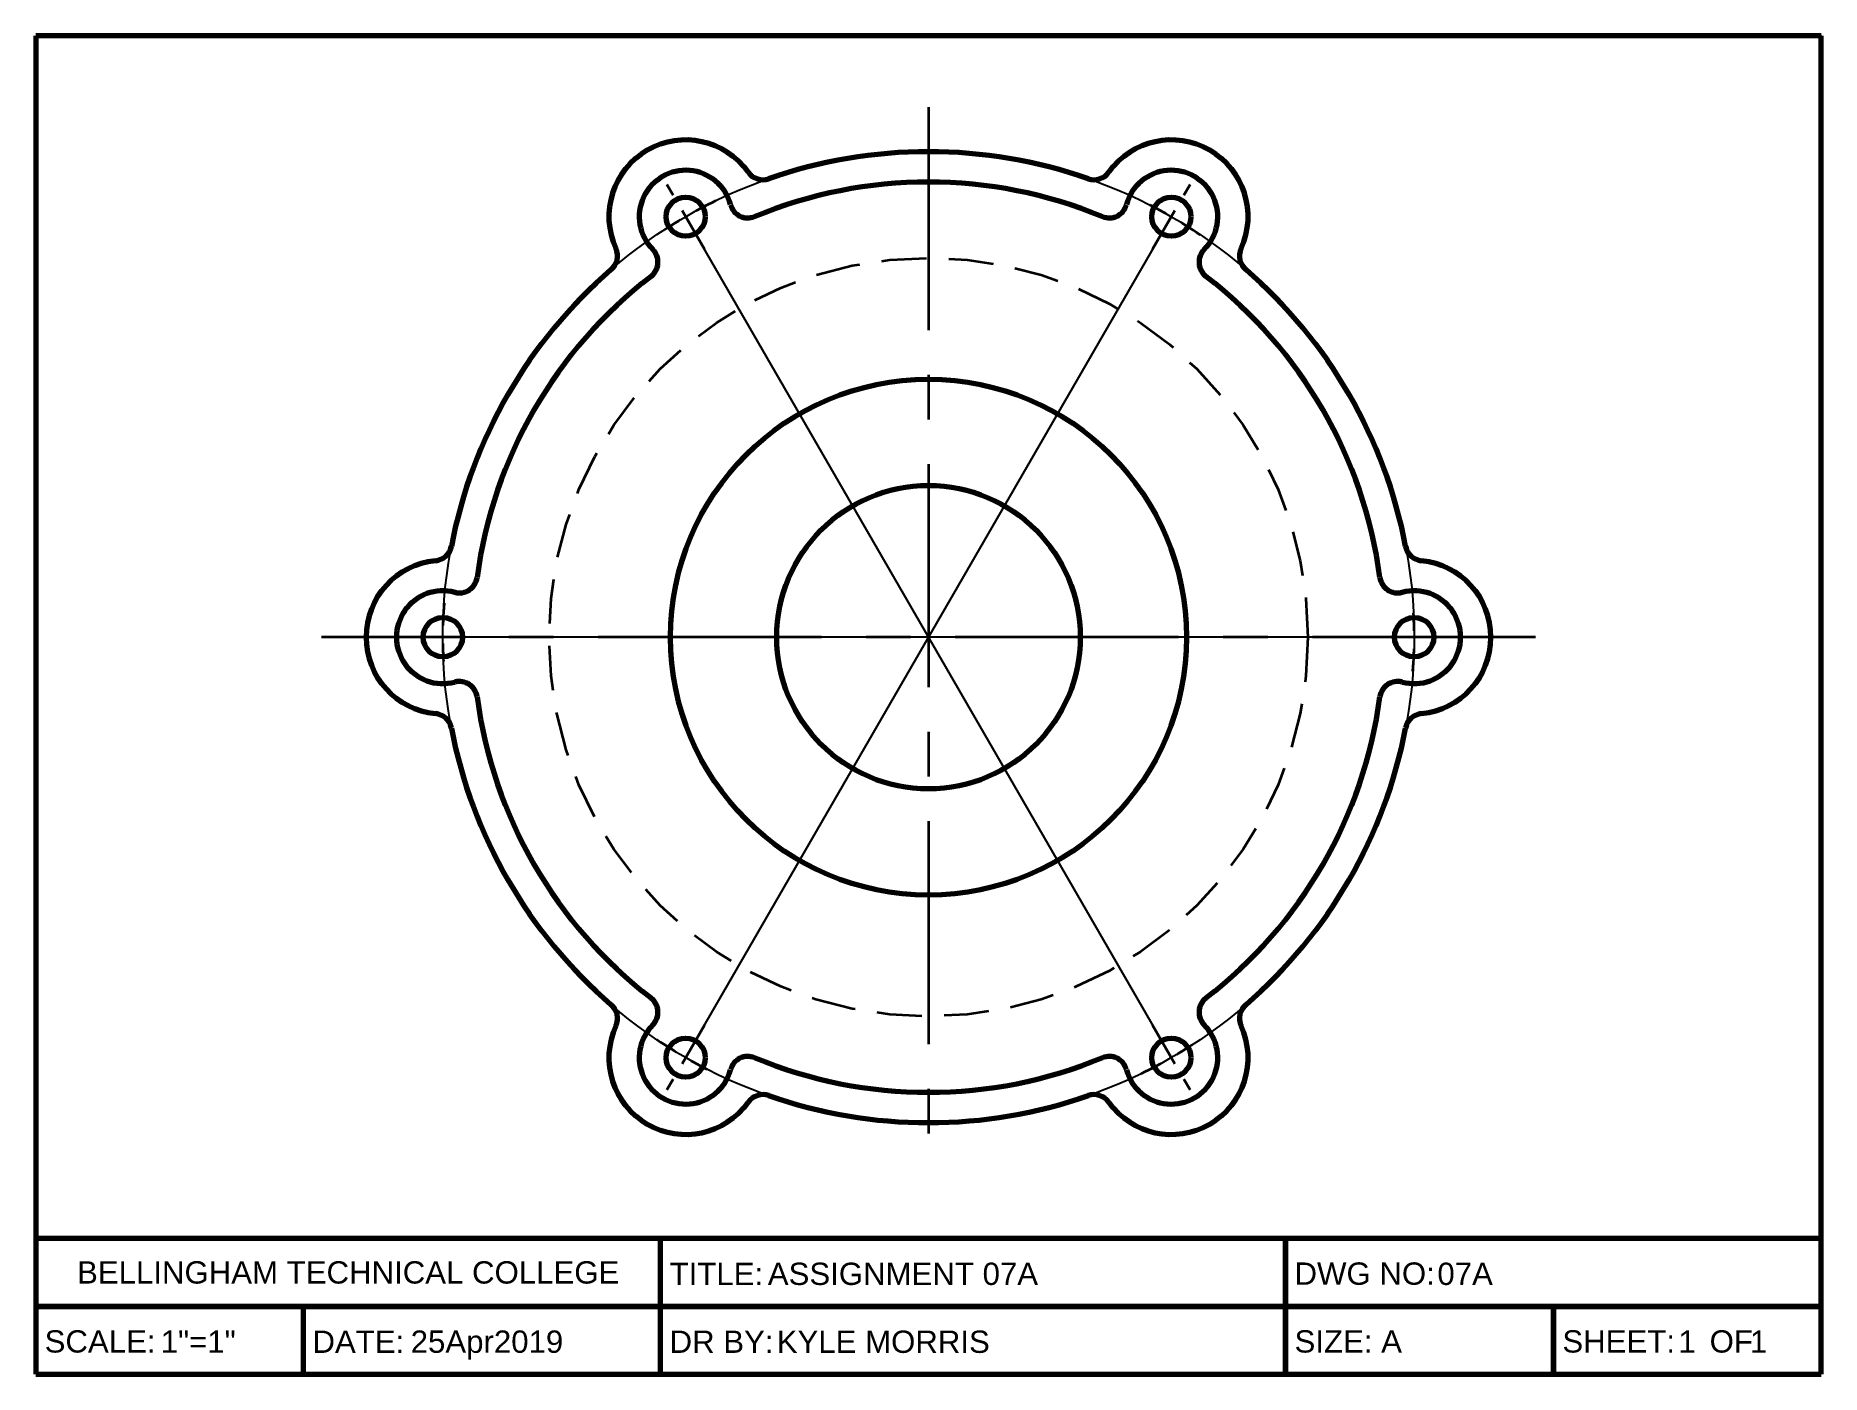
# Model space of a CAD drawing. Header units: inches. Extents: x 0.5 to 10.5, y 0.5 to 8.
import ezdxf
from ezdxf.enums import TextEntityAlignment as Align

# ---------------------------------------------------------------- set-up
doc = ezdxf.new("R2010")
doc.units = ezdxf.units.IN
doc.header["$MEASUREMENT"] = 0
doc.linetypes.add('CENTER', pattern=[2, 1.25, -0.25, 0.25, -0.25])
doc.linetypes.add('HIDDEN', pattern=[0.375, 0.25, -0.125])
for name, color, linetype, lineweight in [('Center', 4, 'CENTER', 35), ('Hidden', 1, 'HIDDEN', 35), ('Object', 7, 'Continuous', 70), ('TitleBox', 7, 'Continuous', 70)]:
    doc.layers.add(name, color=color, linetype=linetype, lineweight=lineweight)
doc.layers.add('Construction', color=253, linetype='Continuous', plot=False)
doc.layers.add('TitleText', color=7, linetype='Continuous')
doc.styles.get("Standard").update_dxf_attribs({"font": 'arial.ttf'})

# ---------------------------------------------------------------- blocks, each defined once
blk = doc.blocks.new('TitleAAlt')
at = {"layer": 'TitleBox'}
for p, q in [((10.5, 8), (0.5, 8)), ((0.5, 8), (0.5, 0.5)), ((10.5, 0.5), (10.5, 8)), ((10.5, 1.26), (0.5, 1.26)), ((4, 0.5), (4, 1.26)), ((7.5, 0.88), (7.5, 1.26)), ((7.5, 1.26), (7.5, 0.5)), ((10.5, 0.88), (0.5, 0.88)), ((0.5, 0.88), (10.5, 0.88)), ((2, 0.5), (2, 0.88)), ((7.5, 0.5), (7.5, 0.88)), ((9, 0.5), (9, 0.88)), ((9, 0.88), (9, 0.5)), ((0.5, 0.5), (10.5, 0.5)), ((0.5, 0.5), (10.5, 0.5))]:
    blk.add_line(p, q, dxfattribs=at)
at = {"layer": 'TitleText', "char_height": 0.125}
for s, width, insert, attachment_point in [('BELLINGHAM TECHNICAL COLLEGE', 3.5, (2.25, 1.07), 5), ('TITLE:', 3.5, (4.05, 1), 7), ('DWG NO:', 3, (7.55, 1), 7), ('SCALE:', 1.5, (0.55, 0.62), 7), ('DATE:', 2, (2.05, 0.62), 7), ('DR BY:', 3.5, (4.05, 0.62), 7), ('SIZE: A', 1.5, (7.55, 0.62), 7), ('SHEET:    OF', 1.5, (9.05, 0.62), 7)]:
    blk.add_mtext_dynamic_manual_height_columns(s, width=width, gutter_width=1, heights=[0], dxfattribs=dict(at, insert=insert, attachment_point=attachment_point))
at = {"layer": 'TitleText'}
for tag, p in [('TITLE', (4.6, 0.963)), ('DWGNO', (8.35, 0.963)), ('SCALE', (1.2, 0.583)), ('SHT', (9.7, 0.583)), ('SHTS', (10.1, 0.583))]:
    blk.add_attdef(tag, text='', height=0.125, dxfattribs=at).set_placement(p, align=Align.BOTTOM_LEFT)
at = {"layer": 'TitleText', "flags": 8}
blk.add_attdef('DATE', text='', height=0.125, dxfattribs=at).set_placement((2.6, 0.583), align=Align.BOTTOM_LEFT)
blk.add_attdef('NAME', (4.65, 0.62), '', height=0.125, dxfattribs=at)

msp = doc.modelspace()

# ---------------------------------------------------------------- linework, layer by layer
at = {"layer": 'Center'}
for p, q in [((5.5, 7.6), (5.5, 1.66)), ((8.9, 4.63), (2.1, 4.63))]:
    msp.add_line(p, q, dxfattribs=at)
at = {"layer": 'Center', "ltscale": 0.2}
for p, q in [((4.245, 6.804), (4.035, 7.167)), ((6.755, 6.804), (6.965, 7.167)), ((4.245, 2.456), (4.035, 2.093)), ((6.755, 2.456), (6.965, 2.093))]:
    msp.add_line(p, q, dxfattribs=at)
at = {"layer": 'Center', "ltscale": 0.1}
for start, end in [(116, 124), (56, 64), (176, 184), (356, 4), (236, 244), (296, 304)]:
    msp.add_arc((5.5, 4.63), 2.72, start, end, dxfattribs=at)
at = {"layer": 'Construction'}
for p, q in [((4.14, 2.274), (6.86, 6.986)), ((4.14, 6.986), (6.86, 2.274)), ((8.22, 4.63), (2.78, 4.63))]:
    msp.add_line(p, q, dxfattribs=at)
msp.add_lwpolyline([(0.5, 8), (10.5, 8), (10.5, 1.26), (0.5, 1.26)], close=True, dxfattribs=at)
msp.add_circle((5.5, 4.63), 2.72, dxfattribs=at)
at = {"layer": 'Hidden'}
msp.add_circle((5.5, 4.63), 2.125, dxfattribs=at)
at = {"layer": 'Object'}
for centre, radius in [((4.14, 6.986), 0.11), ((6.86, 6.986), 0.11), ((5.5, 4.63), 1.445), ((5.5, 4.63), 0.85), ((2.78, 4.63), 0.11), ((8.22, 4.63), 0.11), ((4.14, 2.274), 0.11), ((6.86, 2.274), 0.11)]:
    msp.add_circle(centre, radius, dxfattribs=at)
for centre, radius, start, end in [((4.14, 6.986), 0.43, 35.4353, 204.5647), ((6.86, 6.986), 0.43, 335.4353, 144.5647), ((5.5, 4.63), 2.72, 70.7835, 109.2165), ((4.14, 6.986), 0.26, 15.0415, 224.9585), ((4.572, 7.293), 0.1, 215.4353, 289.2165), ((6.428, 7.293), 0.1, 250.7835, 324.5647), ((6.86, 6.986), 0.26, 315.0415, 164.9585), ((5.5, 4.63), 2.55, 67.5416, 112.4584), ((4.488, 7.079), 0.1, 195.0415, 292.4584), ((6.512, 7.079), 0.1, 247.5416, 344.9585), ((3.658, 6.765), 0.1, 310.7835, 24.5647), ((3.885, 6.731), 0.1, 307.5416, 44.9585), ((7.115, 6.731), 0.1, 135.0415, 232.4584), ((7.342, 6.765), 0.1, 155.4353, 229.2165), ((5.5, 4.63), 2.72, 130.7835, 169.2165), ((5.5, 4.63), 2.55, 127.5416, 172.4584), ((5.5, 4.63), 2.55, 7.5416, 52.4584), ((5.5, 4.63), 2.72, 10.7835, 49.2165), ((2.73, 5.158), 0.1, 275.4353, 349.2165), ((8.27, 5.158), 0.1, 190.7835, 264.5647), ((2.78, 4.63), 0.43, 95.4353, 264.5647), ((8.22, 4.63), 0.43, 275.4353, 84.5647), ((2.873, 4.978), 0.1, 255.0415, 352.4584), ((8.127, 4.978), 0.1, 187.5416, 284.9585), ((2.78, 4.63), 0.26, 75.0415, 284.9585), ((8.22, 4.63), 0.26, 255.0415, 104.9585), ((2.873, 4.282), 0.1, 7.5416, 104.9585), ((8.127, 4.282), 0.1, 75.0415, 172.4584), ((2.73, 4.102), 0.1, 10.7835, 84.5647), ((5.5, 4.63), 2.55, 187.5416, 232.4584), ((5.5, 4.63), 2.55, 307.5416, 352.4584), ((8.27, 4.102), 0.1, 95.4353, 169.2165), ((5.5, 4.63), 2.72, 190.7835, 229.2165), ((5.5, 4.63), 2.72, 310.7835, 349.2165), ((3.885, 2.529), 0.1, 315.0415, 52.4584), ((7.115, 2.529), 0.1, 127.5416, 224.9585), ((3.658, 2.495), 0.1, 335.4353, 49.2165), ((7.342, 2.495), 0.1, 130.7835, 204.5647), ((4.14, 2.274), 0.43, 155.4353, 324.5647), ((4.14, 2.274), 0.26, 135.0415, 344.9585), ((6.86, 2.274), 0.43, 215.4353, 24.5647), ((6.86, 2.274), 0.26, 195.0415, 44.9585), ((4.488, 2.181), 0.1, 67.5416, 164.9585), ((5.5, 4.63), 2.55, 247.5416, 292.4584), ((6.512, 2.181), 0.1, 15.0415, 112.4584), ((4.572, 1.967), 0.1, 70.7835, 144.5647), ((5.5, 4.63), 2.72, 250.7835, 289.2165), ((6.428, 1.967), 0.1, 35.4353, 109.2165)]:
    msp.add_arc(centre, radius, start, end, dxfattribs=at)

# ---------------------------------------------------------------- block references
ref = msp.add_blockref('TitleAAlt', (0, 0), dxfattribs=at)
ref.add_attrib('SHTS', '1', dxfattribs={"layer": 'TitleText', "height": 0.125}).set_placement((10.1, 0.583), align=Align.BOTTOM_LEFT)
ref.add_attrib('SHT', '1', dxfattribs={"layer": 'TitleText', "height": 0.125}).set_placement((9.7, 0.583), align=Align.BOTTOM_LEFT)
ref.add_attrib('SCALE', '1"=1"', dxfattribs={"layer": 'TitleText', "height": 0.125}).set_placement((1.2, 0.583), align=Align.BOTTOM_LEFT)
ref.add_attrib('DWGNO', '07A', dxfattribs={"layer": 'TitleText', "height": 0.125}).set_placement((8.35, 0.963), align=Align.BOTTOM_LEFT)
ref.add_attrib('DATE', '25Apr2019', dxfattribs={"layer": 'TitleText', "height": 0.125}).set_placement((2.6, 0.583), align=Align.BOTTOM_LEFT)
ref.add_attrib('NAME', 'KYLE MORRIS', (4.65, 0.62), dxfattribs={"layer": 'TitleText', "height": 0.125})
ref.add_attrib('TITLE', 'ASSIGNMENT 07A', dxfattribs={"layer": 'TitleText', "height": 0.125}).set_placement((4.6, 0.963), align=Align.BOTTOM_LEFT)

doc.saveas('drawing.dxf')
